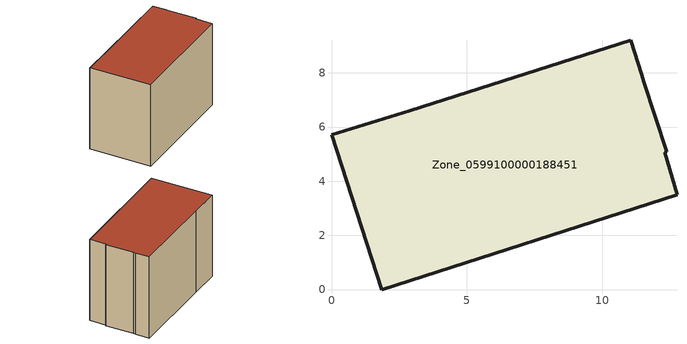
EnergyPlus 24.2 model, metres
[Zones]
Zone_0599100000188451
 floor ground (C_G): 12.76,3.5 1.85,0 0,5.72 2.89,6.6 11.04,9.2 11.45,7.94 11.53,7.67 12.37,5.09 12.3,5.06 z3.32
 wall outside (C_F): 1.85,0 12.76,3.5 12.3,5.06 12.37,5.09 11.53,7.67 11.45,7.94 11.04,9.2 2.89,6.6 0,5.72 1.85,0 z3.32:11.67
 roof outside (C_R): 11.53,7.67 11.45,7.94 11.04,9.2 2.89,6.6 0,5.72 1.85,0 12.76,3.5 12.3,5.06 12.37,5.09 z11.67
[BUILDING]
Pand.0599100000188451: North Axis=0; Terrain=City; Loads Convergence Tolerance Value=0.04; Temperature Convergence Tolerance Value=0.4; Solar Distribution=FullExterior; Maximum Number of Warmup Days=25; Minimum Number of Warmup Days=1
[Site:Location]
Rotterdam.The.Hague.AP_ZH_NLD Design_Conditions: Latitude=51.96; Longitude=4.45; Time Zone=1; Elevation=-4.5
[SITE:GROUNDTEMPERATURE:BUILDINGSURFACE]
18, 18, 18, 18, 18, 18, 18, 18, 18, 18, 18, 18
[MATERIAL] Thermal Absorptance=0.9; Solar Absorptance=0.7; Visible Absorptance=0.7
Name | Roughness | Thickness | Conductivity | Density | Specific Heat
G.TI.1965-1974 | MediumSmooth | 0.15 | 0.882353 | 540 | 1210
F.TI.1965-1974 | Rough | 0.3 | 0.697674 | 1920 | 840
R.TI.1965-1974 | MediumRough | 0.2 | 0.232558 | 1500 | 1000
[CONSTRUCTION]
C_G: G.TI.1965-1974
C_F: F.TI.1965-1974
C_R: R.TI.1965-1974
[ZONE]
Zone_0599100000188451: Type=1; Multiplier=1; Ceiling Height=Autocalculate; Volume=Autocalculate; Floor Area=autocalculate; Part of Total Floor Area=Yes
[ZONEINFILTRATION:DESIGNFLOWRATE]
Infil_Zone_0599100000188451: Zone or ZoneList or Space or SpaceList=Zone_0599100000188451; Schedule=AlwaysOn; Design Flow Rate Calculation Method=Flow/Area; Flow Rate per Floor Area=0.003; Constant Term Coefficient=1; Temperature Term Coefficient=0; Velocity Term Coefficient=0; Velocity Squared Term Coefficient=0
[HVACTEMPLATE:ZONE:IDEALLOADSAIRSYSTEM]
Zone_0599100000188451: Maximum Heating Supply Air Temperature=50; Minimum Cooling Supply Air Temperature=13; Maximum Heating Supply Air Humidity Ratio=0.0156; Minimum Cooling Supply Air Humidity Ratio=0.0077; Heating Limit=NoLimit; Cooling Limit=NoLimit; Dehumidification Control Type=ConstantSensibleHeatRatio; Cooling Sensible Heat Ratio=0.7; Dehumidification Setpoint=60; Humidification Control Type=None; Humidification Setpoint=30; Outdoor Air Method=None; Outdoor Air Flow Rate per Person=0.00944; Outdoor Air Flow Rate per Zone Floor Area=0; Outdoor Air Flow Rate per Zone=0; Demand Controlled Ventilation Type=None; Outdoor Air Economizer Type=NoEconomizer; Heat Recovery Type=None; Sensible Heat Recovery Effectiveness=0.7; Latent Heat Recovery Effectiveness=0.65
[ZONECONTROL:THERMOSTAT]
ThermostatControl_Zone_0599100000188451: Zone or ZoneList=Zone_0599100000188451; Control Type Schedule=DualSetpointControlType; Control 1=Thermostat_Zone_0599100000188451; Temperature Difference Between Cutout And Setpoint=0
[THERMOSTATSETPOINT:DUALSETPOINT]
Thermostat_Zone_0599100000188451: Heating Setpoint Temperature Schedule=HeatingSetpoint_Zone_0599100000188451; Cooling Setpoint Temperature Schedule=CoolingSetpoint_Zone_0599100000188451
[SCHEDULE:COMPACT]
HeatingSetpoint_Zone_0599100000188451: Through: 12/31, For: AllDays, Until: 24:00, 21
CoolingSetpoint_Zone_0599100000188451: Through: 12/31, For: AllDays, Until: 24:00, 24
DualSetpointControlType: Through: 12/31, For: AllDays, Until: 24:00, 4
AlwaysOn: Through: 12/31, For: AllDays, Until: 24:00, 1
